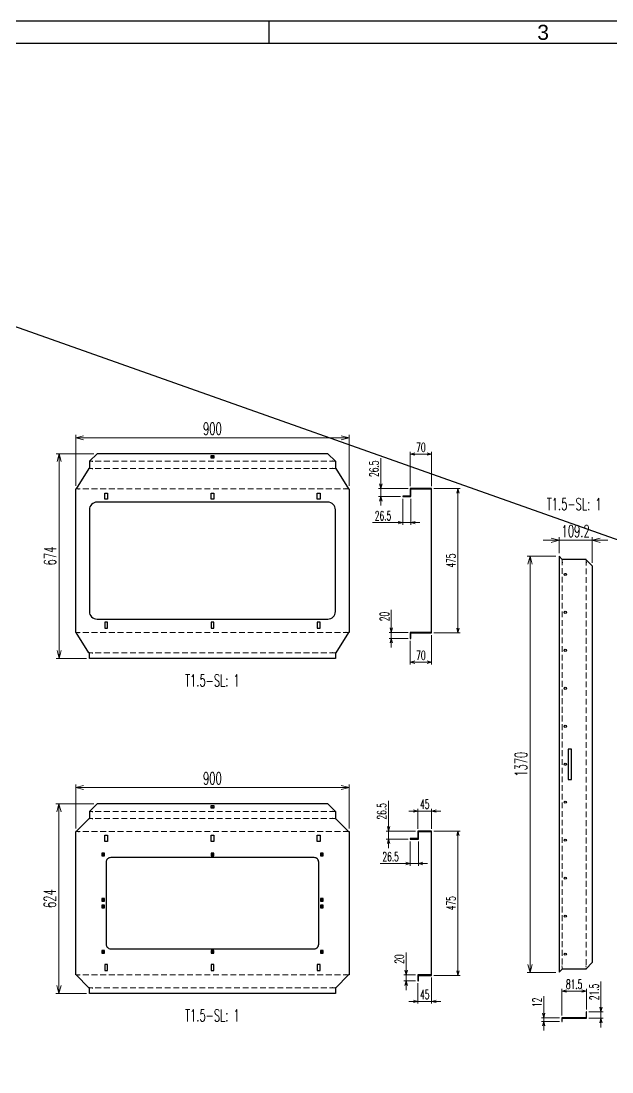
# Model space of a CAD drawing. Header units: millimetres. Extents: x -28296 to 1159, y -35880 to -26991.
# Drawn here: x -18068 to -16122, y -34133 to -30673 of the extents above; entities that cross this region are included whole.
import ezdxf
from ezdxf.enums import TextEntityAlignment as Align

# ---------------------------------------------------------------- set-up
doc = ezdxf.new("R2010")
doc.units = ezdxf.units.MM
doc.header["$LTSCALE"] = 3
doc.linetypes.add('HIDDEN', pattern=[9.525, 6.35, -3.175])
doc.layers.add('@.DM. KÍCH THƯỚC', color=8, linetype='Continuous', lineweight=5, transparency=0.2)
for name, color, linetype in [('@.DM. NÉT CHÍNH', 7, 'Continuous'), ('@.TEXT', 7, 'Continuous'), ('@.VISIBLE', 7, 'Continuous')]:
    doc.layers.add(name, color=color, linetype=linetype)
doc.layers.add('@.DM. NÉT ĐỨT', color=8, linetype='HIDDEN', lineweight=9)
doc.styles.add('Ann_w01', font='romans.shx', dxfattribs={"width": 0.6, "bigfont": 'chineset.shx'})
doc.styles.add('Arial', font='arial.ttf')
doc.dimstyles.new('Dim 01_SC15', dxfattribs={"dimscale": 15, "dimtxt": 2, "dimasz": 1, "dimexe": 0.5, "dimexo": 0.5, "dimgap": 0.5, "dimtad": 1, "dimdec": 1, "dimzin": 12, "dimdsep": 46, "dimtxsty": 'Ann_w01', "dimblk": 'OPEN30', "dimcen": 1.5, "dimclrd": 6, "dimclre": 6, "dimclrt": 3, "dimazin": 3, "dimtm": 1e-09, "dimtfac": 1, "dimtdec": 1, "dimtmove": 0, "dimatfit": 3, "dimldrblk": 'OPEN30', "dimfxl": 1, "dimtolj": 1, "dimlwd": 20, "dimlwe": 20, "dimarcsym": 0})
doc.dimstyles.new('Dim 01_SC20', dxfattribs={"dimscale": 20, "dimtxt": 2, "dimasz": 1.3, "dimexe": 0.5, "dimexo": 0.5, "dimgap": 0.5, "dimtad": 1, "dimdec": 1, "dimzin": 12, "dimdsep": 46, "dimtxsty": 'Ann_w01', "dimblk": 'OPEN30', "dimcen": 1.5, "dimclrd": 6, "dimclre": 6, "dimclrt": 3, "dimadec": 1, "dimazin": 3, "dimtm": 1e-09, "dimtfac": 1, "dimtdec": 1, "dimtix": 1, "dimtmove": 0, "dimatfit": 3, "dimldrblk": 'OPEN30', "dimfxl": 1, "dimtolj": 1, "dimlwd": 20, "dimlwe": 20, "dimarcsym": 0})

# ---------------------------------------------------------------- blocks, each defined once
blk = doc.blocks.new('_Open30')
at = {"color": 0, "linetype": 'ByBlock', "lineweight": -2}
for p, q in [((-1, 0.27), (0, 0)), ((0, 0), (-1, -0.27)), ((0, 0), (-1, 0))]:
    blk.add_line(p, q, dxfattribs=at)
blk = doc.blocks.new('*D1998')
at = {"layer": '@.DM. KÍCH THƯỚC', "color": 6, "lineweight": 20, "transparency": 16777216}
for p, q in [((-16708.3, -33340.1), (-16621.6, -33340.1)), ((-16629.1, -33355.1), (-16629.1, -33800.1)), ((-16708.3, -33815.1), (-16621.6, -33815.1))]:
    blk.add_line(p, q, dxfattribs=at)
at = {"layer": 'Defpoints', "color": 0, "transparency": 16777216}
for p in [(-16715.8, -33340.1), (-16715.8, -33815.1), (-16629.1, -33815.1)]:
    blk.add_point(p, dxfattribs=at)
at = {"layer": '@.DM. KÍCH THƯỚC', "color": 6, "lineweight": 20, "transparency": 16777216, "xscale": 15, "yscale": 15, "zscale": 15}
for p, rotation in [((-16629.1, -33340.1), 90), ((-16629.1, -33815.1), 270)]:
    blk.add_blockref('_Open30', p, dxfattribs=dict(at, rotation=rotation))
at = {"layer": '@.DM. KÍCH THƯỚC', "color": 3, "transparency": 16777216, "insert": (-16651.6, -33577.6), "char_height": 30, "attachment_point": 5, "rotation": 90, "style": 'Ann_w01'}
blk.add_mtext('\\A1;475', dxfattribs=at)
blk = doc.blocks.new('*D1999')
at = {"layer": '@.DM. KÍCH THƯỚC', "color": 6, "lineweight": 20, "transparency": 16777216}
for p, q in [((-16708.3, -32212.4), (-16621.6, -32212.4)), ((-16629.1, -32227.4), (-16629.1, -32672.4)), ((-16708.3, -32687.4), (-16621.6, -32687.4))]:
    blk.add_line(p, q, dxfattribs=at)
at = {"layer": 'Defpoints', "color": 0, "transparency": 16777216}
for p in [(-16715.8, -32212.4), (-16715.8, -32687.4), (-16629.1, -32687.4)]:
    blk.add_point(p, dxfattribs=at)
at = {"layer": '@.DM. KÍCH THƯỚC', "color": 6, "lineweight": 20, "transparency": 16777216, "xscale": 15, "yscale": 15, "zscale": 15}
for p, rotation in [((-16629.1, -32212.4), 90), ((-16629.1, -32687.4), 270)]:
    blk.add_blockref('_Open30', p, dxfattribs=dict(at, rotation=rotation))
at = {"layer": '@.DM. KÍCH THƯỚC', "color": 3, "transparency": 16777216, "insert": (-16651.6, -32449.9), "char_height": 30, "attachment_point": 5, "rotation": 90, "style": 'Ann_w01'}
blk.add_mtext('\\A1;475', dxfattribs=at)
blk = doc.blocks.new('*D2024')
at = {"layer": '@.VISIBLE', "color": 6, "lineweight": 20, "transparency": 16777216}
for p, q in [((-17887.5, -32203.7), (-17887.5, -32035.6)), ((-16987.5, -32203.7), (-16987.5, -32035.6)), ((-17861.5, -32045.6), (-17013.5, -32045.6))]:
    blk.add_line(p, q, dxfattribs=at)
at = {"layer": 'Defpoints', "color": 0, "transparency": 16777216}
for p in [(-16987.5, -32045.6), (-17887.5, -32213.7), (-16987.5, -32213.7)]:
    blk.add_point(p, dxfattribs=at)
at = {"layer": '@.VISIBLE', "color": 6, "lineweight": 20, "transparency": 16777216, "xscale": 26, "yscale": 26, "zscale": 26, "rotation": 180}
blk.add_blockref('_Open30', (-17887.5, -32045.6), dxfattribs=at)
at = {"layer": '@.VISIBLE', "color": 6, "lineweight": 20, "transparency": 16777216, "xscale": 26, "yscale": 26, "zscale": 26}
blk.add_blockref('_Open30', (-16987.5, -32045.6), dxfattribs=at)
at = {"layer": '@.VISIBLE', "color": 3, "transparency": 16777216, "insert": (-17437.5, -32015.6), "char_height": 40, "attachment_point": 5, "style": 'Ann_w01'}
blk.add_mtext('\\A1;900', dxfattribs=at)
blk = doc.blocks.new('*D2036')
at = {"layer": '@.DM. KÍCH THƯỚC', "color": 6, "lineweight": 20, "transparency": 16777216}
for p, q in [((-16346.5, -33939.8), (-16346.5, -33883.2)), ((-16294.5, -33954.8), (-16354, -33954.8)), ((-16294.5, -33966.8), (-16354, -33966.8)), ((-16346.5, -33966.8), (-16346.5, -33954.8)), ((-16346.5, -33981.8), (-16346.5, -33996.8))]:
    blk.add_line(p, q, dxfattribs=at)
at = {"layer": 'Defpoints', "color": 0, "transparency": 16777216}
for p in [(-16346.5, -33954.8), (-16287, -33954.8), (-16287, -33966.8)]:
    blk.add_point(p, dxfattribs=at)
at = {"layer": '@.DM. KÍCH THƯỚC', "color": 6, "lineweight": 20, "transparency": 16777216, "xscale": 15, "yscale": 15, "zscale": 15}
for p, rotation in [((-16346.5, -33954.8), 270), ((-16346.5, -33966.8), 90)]:
    blk.add_blockref('_Open30', p, dxfattribs=dict(at, rotation=rotation))
at = {"layer": '@.DM. KÍCH THƯỚC', "color": 3, "transparency": 16777216, "insert": (-16369, -33904), "char_height": 30, "attachment_point": 5, "rotation": 90, "style": 'Ann_w01'}
blk.add_mtext('\\A1;12', dxfattribs=at)
blk = doc.blocks.new('*D2037')
at = {"layer": '@.DM. KÍCH THƯỚC', "color": 6, "lineweight": 20, "transparency": 16777216}
for p, q in [((-16158, -33919.8), (-16158, -33834.9)), ((-16198, -33934.8), (-16150.5, -33934.8)), ((-16158, -33956.3), (-16158, -33934.8)), ((-16198, -33956.3), (-16150.5, -33956.3)), ((-16158, -33971.3), (-16158, -33986.3))]:
    blk.add_line(p, q, dxfattribs=at)
at = {"layer": 'Defpoints', "color": 0, "transparency": 16777216}
for p in [(-16205.5, -33934.8), (-16158, -33934.8), (-16205.5, -33956.3)]:
    blk.add_point(p, dxfattribs=at)
at = {"layer": '@.DM. KÍCH THƯỚC', "color": 6, "lineweight": 20, "transparency": 16777216, "xscale": 15, "yscale": 15, "zscale": 15}
for p, rotation in [((-16158, -33934.8), 270), ((-16158, -33956.3), 90)]:
    blk.add_blockref('_Open30', p, dxfattribs=dict(at, rotation=rotation))
at = {"layer": '@.DM. KÍCH THƯỚC', "color": 3, "transparency": 16777216, "insert": (-16180.5, -33869.8), "char_height": 30, "attachment_point": 5, "rotation": 90, "style": 'Ann_w01'}
blk.add_mtext('\\A1;21.5', dxfattribs=at)
blk = doc.blocks.new('*D2038')
at = {"layer": '@.DM. KÍCH THƯỚC', "color": 6, "lineweight": 20, "transparency": 16777216}
for p, q in [((-16287, -33947.3), (-16287, -33859.3)), ((-16272, -33866.8), (-16220.5, -33866.8)), ((-16205.5, -33927.3), (-16205.5, -33859.3))]:
    blk.add_line(p, q, dxfattribs=at)
at = {"layer": 'Defpoints', "color": 0, "transparency": 16777216}
for p in [(-16205.5, -33866.8), (-16205.5, -33934.8), (-16287, -33954.8)]:
    blk.add_point(p, dxfattribs=at)
at = {"layer": '@.DM. KÍCH THƯỚC', "color": 6, "lineweight": 20, "transparency": 16777216, "xscale": 15, "yscale": 15, "zscale": 15, "rotation": 180}
blk.add_blockref('_Open30', (-16287, -33866.8), dxfattribs=at)
at = {"layer": '@.DM. KÍCH THƯỚC', "color": 6, "lineweight": 20, "transparency": 16777216, "xscale": 15, "yscale": 15, "zscale": 15}
blk.add_blockref('_Open30', (-16205.5, -33866.8), dxfattribs=at)
at = {"layer": '@.DM. KÍCH THƯỚC', "color": 3, "transparency": 16777216, "insert": (-16246.3, -33844.3), "char_height": 30, "attachment_point": 5, "style": 'Ann_w01'}
blk.add_mtext('\\A1;81.5', dxfattribs=at)
blk = doc.blocks.new('Lo chu nhat')
at = {"layer": '@.VISIBLE', "color": 6}
blk.add_lwpolyline([(-10, -4.5), (10, -4.5), (10, 4.5), (-10, 4.5)], close=True, dxfattribs=at)
blk = doc.blocks.new('*D2083')
at = {"layer": '@.DM. KÍCH THƯỚC', "color": 6, "lineweight": 20, "transparency": 16777216}
for p, q in [((-16785.8, -32204.9), (-16785.8, -32091.6)), ((-16770.8, -32099.1), (-16730.8, -32099.1)), ((-16715.8, -32204.9), (-16715.8, -32091.6))]:
    blk.add_line(p, q, dxfattribs=at)
at = {"layer": 'Defpoints', "color": 0, "transparency": 16777216}
for p in [(-16715.8, -32099.1), (-16785.8, -32212.4), (-16715.8, -32212.4)]:
    blk.add_point(p, dxfattribs=at)
at = {"layer": '@.DM. KÍCH THƯỚC', "color": 6, "lineweight": 20, "transparency": 16777216, "xscale": 15, "yscale": 15, "zscale": 15, "rotation": 180}
blk.add_blockref('_Open30', (-16785.8, -32099.1), dxfattribs=at)
at = {"layer": '@.DM. KÍCH THƯỚC', "color": 6, "lineweight": 20, "transparency": 16777216, "xscale": 15, "yscale": 15, "zscale": 15}
blk.add_blockref('_Open30', (-16715.8, -32099.1), dxfattribs=at)
at = {"layer": '@.DM. KÍCH THƯỚC', "color": 3, "transparency": 16777216, "insert": (-16750.8, -32076.6), "char_height": 30, "attachment_point": 5, "style": 'Ann_w01'}
blk.add_mtext('\\A1;70', dxfattribs=at)
blk = doc.blocks.new('*D2084')
at = {"layer": '@.DM. KÍCH THƯỚC', "color": 6, "lineweight": 20, "transparency": 16777216}
for p, q in [((-16810.8, -32246.4), (-16810.8, -32332.2)), ((-16784.3, -32246.4), (-16784.3, -32332.2)), ((-16825.8, -32324.7), (-16910.6, -32324.7)), ((-16784.3, -32324.7), (-16810.8, -32324.7)), ((-16769.3, -32324.7), (-16754.3, -32324.7))]:
    blk.add_line(p, q, dxfattribs=at)
at = {"layer": 'Defpoints', "color": 0, "transparency": 16777216}
for p in [(-16810.8, -32238.9), (-16784.3, -32238.9), (-16810.8, -32324.7)]:
    blk.add_point(p, dxfattribs=at)
at = {"layer": '@.DM. KÍCH THƯỚC', "color": 6, "lineweight": 20, "transparency": 16777216, "xscale": 15, "yscale": 15, "zscale": 15}
blk.add_blockref('_Open30', (-16810.8, -32324.7), dxfattribs=at)
at = {"layer": '@.DM. KÍCH THƯỚC', "color": 6, "lineweight": 20, "transparency": 16777216, "xscale": 15, "yscale": 15, "zscale": 15, "rotation": 180}
blk.add_blockref('_Open30', (-16784.3, -32324.7), dxfattribs=at)
at = {"layer": '@.DM. KÍCH THƯỚC', "color": 3, "transparency": 16777216, "insert": (-16875.7, -32302.2), "char_height": 30, "attachment_point": 5, "style": 'Ann_w01'}
blk.add_mtext('\\A1;26.5', dxfattribs=at)
blk = doc.blocks.new('*D2085')
at = {"layer": '@.DM. KÍCH THƯỚC', "color": 6, "lineweight": 20, "transparency": 16777216}
for p, q in [((-16883, -32197.4), (-16883, -32112.6)), ((-16793.3, -32212.4), (-16890.5, -32212.4)), ((-16818.3, -32238.9), (-16890.5, -32238.9)), ((-16883, -32238.9), (-16883, -32212.4)), ((-16883, -32253.9), (-16883, -32268.9))]:
    blk.add_line(p, q, dxfattribs=at)
at = {"layer": 'Defpoints', "color": 0, "transparency": 16777216}
for p in [(-16883, -32212.4), (-16810.8, -32238.9), (-16785.8, -32212.4)]:
    blk.add_point(p, dxfattribs=at)
at = {"layer": '@.DM. KÍCH THƯỚC', "color": 6, "lineweight": 20, "transparency": 16777216, "xscale": 15, "yscale": 15, "zscale": 15}
for p, rotation in [((-16883, -32212.4), 270), ((-16883, -32238.9), 90)]:
    blk.add_blockref('_Open30', p, dxfattribs=dict(at, rotation=rotation))
at = {"layer": '@.DM. KÍCH THƯỚC', "color": 3, "transparency": 16777216, "insert": (-16905.5, -32147.5), "char_height": 30, "attachment_point": 5, "rotation": 90, "style": 'Ann_w01'}
blk.add_mtext('\\A1;26.5', dxfattribs=at)
blk = doc.blocks.new('*D2086')
at = {"layer": '@.DM. KÍCH THƯỚC', "color": 6, "lineweight": 20, "transparency": 16777216}
for p, q in [((-16775.8, -33274.2), (-16790.8, -33274.2)), ((-16760.8, -33332.6), (-16760.8, -33266.7)), ((-16760.8, -33274.2), (-16715.8, -33274.2)), ((-16715.8, -33332.6), (-16715.8, -33266.7)), ((-16700.8, -33274.2), (-16685.8, -33274.2))]:
    blk.add_line(p, q, dxfattribs=at)
at = {"layer": 'Defpoints', "color": 0, "transparency": 16777216}
for p in [(-16715.8, -33274.2), (-16760.8, -33340.1), (-16715.8, -33340.1)]:
    blk.add_point(p, dxfattribs=at)
at = {"layer": '@.DM. KÍCH THƯỚC', "color": 6, "lineweight": 20, "transparency": 16777216, "xscale": 15, "yscale": 15, "zscale": 15}
blk.add_blockref('_Open30', (-16760.8, -33274.2), dxfattribs=at)
at = {"layer": '@.DM. KÍCH THƯỚC', "color": 6, "lineweight": 20, "transparency": 16777216, "xscale": 15, "yscale": 15, "zscale": 15, "rotation": 180}
blk.add_blockref('_Open30', (-16715.8, -33274.2), dxfattribs=at)
at = {"layer": '@.DM. KÍCH THƯỚC', "color": 3, "transparency": 16777216, "insert": (-16738.3, -33251.7), "char_height": 30, "attachment_point": 5, "style": 'Ann_w01'}
blk.add_mtext('\\A1;45', dxfattribs=at)
blk = doc.blocks.new('*D2087')
at = {"layer": '@.DM. KÍCH THƯỚC', "color": 6, "lineweight": 20, "transparency": 16777216}
for p, q in [((-16785.8, -33374.1), (-16785.8, -33454.4)), ((-16759.3, -33374.1), (-16759.3, -33454.4)), ((-16800.8, -33446.9), (-16885.6, -33446.9)), ((-16759.3, -33446.9), (-16785.8, -33446.9)), ((-16744.3, -33446.9), (-16729.3, -33446.9))]:
    blk.add_line(p, q, dxfattribs=at)
at = {"layer": 'Defpoints', "color": 0, "transparency": 16777216}
for p in [(-16785.8, -33366.6), (-16759.3, -33366.6), (-16785.8, -33446.9)]:
    blk.add_point(p, dxfattribs=at)
at = {"layer": '@.DM. KÍCH THƯỚC', "color": 6, "lineweight": 20, "transparency": 16777216, "xscale": 15, "yscale": 15, "zscale": 15}
blk.add_blockref('_Open30', (-16785.8, -33446.9), dxfattribs=at)
at = {"layer": '@.DM. KÍCH THƯỚC', "color": 6, "lineweight": 20, "transparency": 16777216, "xscale": 15, "yscale": 15, "zscale": 15, "rotation": 180}
blk.add_blockref('_Open30', (-16759.3, -33446.9), dxfattribs=at)
at = {"layer": '@.DM. KÍCH THƯỚC', "color": 3, "transparency": 16777216, "insert": (-16850.7, -33424.4), "char_height": 30, "attachment_point": 5, "style": 'Ann_w01'}
blk.add_mtext('\\A1;26.5', dxfattribs=at)
blk = doc.blocks.new('*D2088')
at = {"layer": '@.DM. KÍCH THƯỚC', "color": 6, "lineweight": 20, "transparency": 16777216}
for p, q in [((-16857.3, -33325.1), (-16857.3, -33240.2)), ((-16768.3, -33340.1), (-16864.8, -33340.1)), ((-16857.3, -33366.6), (-16857.3, -33340.1)), ((-16793.3, -33366.6), (-16864.8, -33366.6)), ((-16857.3, -33381.6), (-16857.3, -33396.6))]:
    blk.add_line(p, q, dxfattribs=at)
at = {"layer": 'Defpoints', "color": 0, "transparency": 16777216}
for p in [(-16857.3, -33340.1), (-16760.8, -33340.1), (-16785.8, -33366.6)]:
    blk.add_point(p, dxfattribs=at)
at = {"layer": '@.DM. KÍCH THƯỚC', "color": 6, "lineweight": 20, "transparency": 16777216, "xscale": 15, "yscale": 15, "zscale": 15}
for p, rotation in [((-16857.3, -33340.1), 270), ((-16857.3, -33366.6), 90)]:
    blk.add_blockref('_Open30', p, dxfattribs=dict(at, rotation=rotation))
at = {"layer": '@.DM. KÍCH THƯỚC', "color": 3, "transparency": 16777216, "insert": (-16879.8, -33275.2), "char_height": 30, "attachment_point": 5, "rotation": 90, "style": 'Ann_w01'}
blk.add_mtext('\\A1;26.5', dxfattribs=at)
blk = doc.blocks.new('*D2089')
at = {"layer": '@.DM. KÍCH THƯỚC', "color": 6, "lineweight": 20, "transparency": 16777216}
for p, q in [((-16715.8, -33822.6), (-16715.8, -33908.3)), ((-16760.8, -33841.1), (-16760.8, -33908.3)), ((-16775.8, -33900.8), (-16790.8, -33900.8)), ((-16760.8, -33900.8), (-16715.8, -33900.8)), ((-16700.8, -33900.8), (-16685.8, -33900.8))]:
    blk.add_line(p, q, dxfattribs=at)
at = {"layer": 'Defpoints', "color": 0, "transparency": 16777216}
for p in [(-16760.8, -33833.6), (-16715.8, -33815.1), (-16715.8, -33900.8)]:
    blk.add_point(p, dxfattribs=at)
at = {"layer": '@.DM. KÍCH THƯỚC', "color": 6, "lineweight": 20, "transparency": 16777216, "xscale": 15, "yscale": 15, "zscale": 15}
blk.add_blockref('_Open30', (-16760.8, -33900.8), dxfattribs=at)
at = {"layer": '@.DM. KÍCH THƯỚC', "color": 6, "lineweight": 20, "transparency": 16777216, "xscale": 15, "yscale": 15, "zscale": 15, "rotation": 180}
blk.add_blockref('_Open30', (-16715.8, -33900.8), dxfattribs=at)
at = {"layer": '@.DM. KÍCH THƯỚC', "color": 3, "transparency": 16777216, "insert": (-16738.3, -33878.3), "char_height": 30, "attachment_point": 5, "style": 'Ann_w01'}
blk.add_mtext('\\A1;45', dxfattribs=at)
blk = doc.blocks.new('*D2090')
at = {"layer": '@.DM. KÍCH THƯỚC', "color": 6, "lineweight": 20, "transparency": 16777216}
for p, q in [((-16799.4, -33798.6), (-16799.4, -33739.5)), ((-16768.3, -33813.6), (-16806.9, -33813.6)), ((-16768.3, -33833.6), (-16806.9, -33833.6)), ((-16799.4, -33833.6), (-16799.4, -33813.6)), ((-16799.4, -33848.6), (-16799.4, -33863.6))]:
    blk.add_line(p, q, dxfattribs=at)
at = {"layer": 'Defpoints', "color": 0, "transparency": 16777216}
for p in [(-16799.4, -33813.6), (-16760.8, -33813.6), (-16760.8, -33833.6)]:
    blk.add_point(p, dxfattribs=at)
at = {"layer": '@.DM. KÍCH THƯỚC', "color": 6, "lineweight": 20, "transparency": 16777216, "xscale": 15, "yscale": 15, "zscale": 15}
for p, rotation in [((-16799.4, -33813.6), 270), ((-16799.4, -33833.6), 90)]:
    blk.add_blockref('_Open30', p, dxfattribs=dict(at, rotation=rotation))
at = {"layer": '@.DM. KÍCH THƯỚC', "color": 3, "transparency": 16777216, "insert": (-16821.9, -33761.5), "char_height": 30, "attachment_point": 5, "rotation": 90, "style": 'Ann_w01'}
blk.add_mtext('\\A1;20', dxfattribs=at)
blk = doc.blocks.new('*D2091')
at = {"layer": '@.DM. KÍCH THƯỚC', "color": 6, "lineweight": 20, "transparency": 16777216}
for p, q in [((-16715.8, -32694.9), (-16715.8, -32791.7)), ((-16785.8, -32713.4), (-16785.8, -32791.7)), ((-16770.8, -32784.2), (-16730.8, -32784.2))]:
    blk.add_line(p, q, dxfattribs=at)
at = {"layer": 'Defpoints', "color": 0, "transparency": 16777216}
for p in [(-16715.8, -32687.4), (-16785.8, -32705.9), (-16715.8, -32784.2)]:
    blk.add_point(p, dxfattribs=at)
at = {"layer": '@.DM. KÍCH THƯỚC', "color": 6, "lineweight": 20, "transparency": 16777216, "xscale": 15, "yscale": 15, "zscale": 15, "rotation": 180}
blk.add_blockref('_Open30', (-16785.8, -32784.2), dxfattribs=at)
at = {"layer": '@.DM. KÍCH THƯỚC', "color": 6, "lineweight": 20, "transparency": 16777216, "xscale": 15, "yscale": 15, "zscale": 15}
blk.add_blockref('_Open30', (-16715.8, -32784.2), dxfattribs=at)
at = {"layer": '@.DM. KÍCH THƯỚC', "color": 3, "transparency": 16777216, "insert": (-16750.8, -32761.7), "char_height": 30, "attachment_point": 5, "style": 'Ann_w01'}
blk.add_mtext('\\A1;70', dxfattribs=at)
blk = doc.blocks.new('*D2092')
at = {"layer": '@.DM. KÍCH THƯỚC', "color": 6, "lineweight": 20, "transparency": 16777216}
for p, q in [((-16848.4, -32670.9), (-16848.4, -32611.8)), ((-16793.3, -32685.9), (-16855.9, -32685.9)), ((-16848.4, -32705.9), (-16848.4, -32685.9)), ((-16793.3, -32705.9), (-16855.9, -32705.9)), ((-16848.4, -32720.9), (-16848.4, -32735.9))]:
    blk.add_line(p, q, dxfattribs=at)
at = {"layer": 'Defpoints', "color": 0, "transparency": 16777216}
for p in [(-16848.4, -32685.9), (-16785.8, -32685.9), (-16785.8, -32705.9)]:
    blk.add_point(p, dxfattribs=at)
at = {"layer": '@.DM. KÍCH THƯỚC', "color": 6, "lineweight": 20, "transparency": 16777216, "xscale": 15, "yscale": 15, "zscale": 15}
for p, rotation in [((-16848.4, -32685.9), 270), ((-16848.4, -32705.9), 90)]:
    blk.add_blockref('_Open30', p, dxfattribs=dict(at, rotation=rotation))
at = {"layer": '@.DM. KÍCH THƯỚC', "color": 3, "transparency": 16777216, "insert": (-16870.9, -32633.9), "char_height": 30, "attachment_point": 5, "rotation": 90, "style": 'Ann_w01'}
blk.add_mtext('\\A1;20', dxfattribs=at)
blk = doc.blocks.new('Dau chan')
at = {"layer": '@.VISIBLE', "color": 1}
blk.add_line((-1, 0), (1, 0), dxfattribs=at)
blk = doc.blocks.new('Ecu vuong cai - Taro')
at = {"layer": '@.VISIBLE', "color": 2}
blk.add_lwpolyline([(-4.5, -4.5), (4.5, -4.5), (4.5, 4.5), (-4.5, 4.5)], close=True, dxfattribs=at)
blk.add_circle((0, 0), 2.7, dxfattribs=at)
blk = doc.blocks.new('*D2096')
at = {"layer": '@.VISIBLE', "color": 6, "lineweight": 20, "transparency": 16777216}
for p, q in [((-16306.1, -32435.2), (-16401.4, -32435.2)), ((-16391.4, -33779.2), (-16391.4, -32461.2)), ((-16306.1, -33805.2), (-16401.4, -33805.2))]:
    blk.add_line(p, q, dxfattribs=at)
at = {"layer": 'Defpoints', "color": 0, "transparency": 16777216}
for p in [(-16391.4, -32435.2), (-16296.1, -32435.2), (-16296.1, -33805.2)]:
    blk.add_point(p, dxfattribs=at)
at = {"layer": '@.VISIBLE', "color": 6, "lineweight": 20, "transparency": 16777216, "xscale": 26, "yscale": 26, "zscale": 26}
for p, rotation in [((-16391.4, -32435.2), 90), ((-16391.4, -33805.2), 270)]:
    blk.add_blockref('_Open30', p, dxfattribs=dict(at, rotation=rotation))
at = {"layer": '@.VISIBLE', "color": 3, "transparency": 16777216, "insert": (-16421.4, -33120.2), "char_height": 40, "attachment_point": 5, "rotation": 90, "style": 'Ann_w01'}
blk.add_mtext('\\A1;1370', dxfattribs=at)
blk = doc.blocks.new('*D2097')
at = {"layer": '@.VISIBLE', "color": 6, "lineweight": 20, "transparency": 16777216}
for p, q in [((-16322.1, -32382.7), (-16348.1, -32382.7)), ((-16296.1, -32425.2), (-16296.1, -32372.7)), ((-16186.9, -32382.7), (-16296.1, -32382.7)), ((-16186.9, -32457.2), (-16186.9, -32372.7)), ((-16160.9, -32382.7), (-16134.9, -32382.7))]:
    blk.add_line(p, q, dxfattribs=at)
at = {"layer": 'Defpoints', "color": 0, "transparency": 16777216}
for p in [(-16296.1, -32382.7), (-16296.1, -32435.2), (-16186.9, -32467.2)]:
    blk.add_point(p, dxfattribs=at)
at = {"layer": '@.VISIBLE', "color": 6, "lineweight": 20, "transparency": 16777216, "xscale": 26, "yscale": 26, "zscale": 26}
blk.add_blockref('_Open30', (-16296.1, -32382.7), dxfattribs=at)
at = {"layer": '@.VISIBLE', "color": 6, "lineweight": 20, "transparency": 16777216, "xscale": 26, "yscale": 26, "zscale": 26, "rotation": 180}
blk.add_blockref('_Open30', (-16186.9, -32382.7), dxfattribs=at)
at = {"layer": '@.VISIBLE', "color": 3, "transparency": 16777216, "insert": (-16241.5, -32352.7), "char_height": 40, "attachment_point": 5, "style": 'Ann_w01'}
blk.add_mtext('\\A1;109.2', dxfattribs=at)
blk = doc.blocks.new('*D2100')
at = {"layer": '@.VISIBLE', "color": 6, "lineweight": 20, "transparency": 16777216}
for p, q in [((-17827.5, -32097.8), (-17952, -32097.8)), ((-17942, -32123.8), (-17942, -32745.8)), ((-17852.5, -32771.8), (-17952, -32771.8))]:
    blk.add_line(p, q, dxfattribs=at)
at = {"layer": 'Defpoints', "color": 0, "transparency": 16777216}
for p in [(-17817.5, -32097.8), (-17942, -32771.8), (-17842.5, -32771.8)]:
    blk.add_point(p, dxfattribs=at)
at = {"layer": '@.VISIBLE', "color": 6, "lineweight": 20, "transparency": 16777216, "xscale": 26, "yscale": 26, "zscale": 26}
for p, rotation in [((-17942, -32097.8), 90), ((-17942, -32771.8), 270)]:
    blk.add_blockref('_Open30', p, dxfattribs=dict(at, rotation=rotation))
at = {"layer": '@.VISIBLE', "color": 3, "transparency": 16777216, "insert": (-17972, -32434.8), "char_height": 40, "attachment_point": 5, "rotation": 90, "style": 'Ann_w01'}
blk.add_mtext('\\A1;674', dxfattribs=at)
blk = doc.blocks.new('*D2101')
at = {"layer": '@.VISIBLE', "color": 6, "lineweight": 20, "transparency": 16777216}
for p, q in [((-17827.5, -33250.5), (-17952.7, -33250.5)), ((-17942.7, -33276.5), (-17942.7, -33848.5)), ((-17852.5, -33874.5), (-17952.7, -33874.5))]:
    blk.add_line(p, q, dxfattribs=at)
at = {"layer": 'Defpoints', "color": 0, "transparency": 16777216}
for p in [(-17817.5, -33250.5), (-17942.7, -33874.5), (-17842.5, -33874.5)]:
    blk.add_point(p, dxfattribs=at)
at = {"layer": '@.VISIBLE', "color": 6, "lineweight": 20, "transparency": 16777216, "xscale": 26, "yscale": 26, "zscale": 26}
for p, rotation in [((-17942.7, -33250.5), 90), ((-17942.7, -33874.5), 270)]:
    blk.add_blockref('_Open30', p, dxfattribs=dict(at, rotation=rotation))
at = {"layer": '@.VISIBLE', "color": 3, "transparency": 16777216, "insert": (-17972.7, -33562.5), "char_height": 40, "attachment_point": 5, "rotation": 90, "style": 'Ann_w01'}
blk.add_mtext('\\A1;624', dxfattribs=at)
blk = doc.blocks.new('*D2102')
at = {"layer": '@.VISIBLE', "color": 6, "lineweight": 20, "transparency": 16777216}
for p, q in [((-17887.5, -33331.4), (-17887.5, -33186.7)), ((-17861.5, -33196.7), (-17013.5, -33196.7)), ((-16987.5, -33331.4), (-16987.5, -33186.7))]:
    blk.add_line(p, q, dxfattribs=at)
at = {"layer": 'Defpoints', "color": 0, "transparency": 16777216}
for p in [(-16987.5, -33196.7), (-17887.5, -33341.4), (-16987.5, -33341.4)]:
    blk.add_point(p, dxfattribs=at)
at = {"layer": '@.VISIBLE', "color": 6, "lineweight": 20, "transparency": 16777216, "xscale": 26, "yscale": 26, "zscale": 26, "rotation": 180}
blk.add_blockref('_Open30', (-17887.5, -33196.7), dxfattribs=at)
at = {"layer": '@.VISIBLE', "color": 6, "lineweight": 20, "transparency": 16777216, "xscale": 26, "yscale": 26, "zscale": 26}
blk.add_blockref('_Open30', (-16987.5, -33196.7), dxfattribs=at)
at = {"layer": '@.VISIBLE', "color": 3, "transparency": 16777216, "insert": (-17437.5, -33166.7), "char_height": 40, "attachment_point": 5, "style": 'Ann_w01'}
blk.add_mtext('\\A1;900', dxfattribs=at)
blk = doc.blocks.new('KHUNG BAN VE (Made by Tung)')
at = {"layer": '@.VISIBLE', "color": 8}
blk.add_line((148.5, 207), (148.5, 210), dxfattribs=at)
for points in [[(0, 0), (297, 0), (297, 210), (0, 210)], [(3, 3), (294, 3), (294, 207), (3, 207)]]:
    blk.add_lwpolyline(points, close=True, dxfattribs=at)
at = {"layer": '@.TEXT', "color": 1, "style": 'Arial'}
blk.add_text('3', height=2, dxfattribs=at).set_placement((184.875, 208.5), align=Align.MIDDLE_CENTER)
for tag, height, p in [('DESIGNER_NAME', 2, (38, 15.5)), ('PROJECT_CODE', 2, (258.5, 15.5)), ('SCALE', 2, (289, 15.5)), ('APPROVED_NAME', 2, (38, 10.5)), ('CUSTOMER_NAME', 2, (258.5, 10.5)), ('PAGE', 2, (289, 10.5)), ('DRAWING_NAME', 4, (173, 8)), ('TOTAL', 2, (289, 5.5))]:
    blk.add_attdef(tag, text='', height=height, dxfattribs=at).set_placement(p, align=Align.MIDDLE_CENTER)

msp = doc.modelspace()

# ---------------------------------------------------------------- linework, layer by layer
at = {"layer": '@.DM. NÉT CHÍNH'}
for points in [[(-16987.5, -32213.74), (-16987.5, -32686.14), (-16989, -32686.14), (-17031, -32753.14), (-17032.5, -32753.14), (-17032.5, -32771.84), (-17842.5, -32771.84), (-17842.5, -32753.14), (-17844, -32753.14), (-17886, -32686.14), (-17887.5, -32686.14), (-17887.5, -32213.74)], [(-16715.79, -32212.44), (-16785.79, -32212.44), (-16785.79, -32237.44), (-16810.79, -32237.44), (-16810.79, -32238.94), (-16784.29, -32238.94), (-16784.29, -32213.94), (-16717.29, -32213.94)], [(-16717.29, -32213.94), (-16717.29, -32685.94), (-16785.79, -32685.94), (-16785.79, -32705.94), (-16784.29, -32705.94), (-16784.29, -32687.44), (-16715.79, -32687.44), (-16715.79, -32212.44)], [(-16296.15, -32435.19), (-16296.15, -33805.19)], [(-16186.95, -32467.19), (-16206.95, -32447.19), (-16206.95, -32445.69), (-16285.65, -32445.69), (-16296.15, -32435.19)], [(-16186.95, -32467.19), (-16186.95, -33773.19)], [(-16987.5, -33341.39), (-16987.5, -33813.79), (-16989, -33813.79), (-17031, -33855.79), (-17032.5, -33855.79), (-17032.5, -33874.49), (-17842.5, -33874.49), (-17842.5, -33855.79), (-17844, -33855.79), (-17886, -33813.79), (-17887.5, -33813.79), (-17887.5, -33341.39)], [(-16715.79, -33340.09), (-16760.79, -33340.09), (-16760.79, -33365.09), (-16785.79, -33365.09), (-16785.79, -33366.59), (-16759.29, -33366.59), (-16759.29, -33341.59), (-16717.29, -33341.59)], [(-16717.29, -33341.59), (-16717.29, -33813.59), (-16760.79, -33813.59), (-16760.79, -33833.59), (-16759.29, -33833.59), (-16759.29, -33815.09), (-16715.79, -33815.09), (-16715.79, -33340.09)], [(-16186.95, -33773.19), (-16206.95, -33793.19), (-16206.95, -33794.69), (-16285.65, -33794.69), (-16296.15, -33805.19)]]:
    msp.add_lwpolyline(points, dxfattribs=at)
for points in [[(-17817.5, -32642.44), (-17057.5, -32642.44, 0.4142136), (-17032.5, -32617.44), (-17032.5, -32282.44, 0.4142136), (-17057.5, -32257.44), (-17817.5, -32257.44, 0.4142136), (-17842.5, -32282.44), (-17842.5, -32617.44, 0.4142136)], [(-17772.5, -33727.59), (-17102.5, -33727.59, 0.4142136), (-17087.5, -33712.59), (-17087.5, -33442.59, 0.4142136), (-17102.5, -33427.59), (-17772.5, -33427.59, 0.4142136), (-17787.5, -33442.59), (-17787.5, -33712.59, 0.4142136)]]:
    msp.add_lwpolyline(points, format="xyb", close=True, dxfattribs=at)
for points in [[(-16255.55, -33070.19), (-16265.55, -33070.19), (-16265.55, -33170.19), (-16255.55, -33170.19)], [(-16207.05, -33934.77), (-16207.05, -33954.77), (-16287.05, -33954.77), (-16287.05, -33966.77), (-16285.55, -33966.77), (-16285.55, -33956.27), (-16205.55, -33956.27), (-16205.55, -33934.77)]]:
    msp.add_lwpolyline(points, close=True, dxfattribs=at)
for centre in [(-16275.55, -32495.19), (-16275.55, -32620.19), (-16275.55, -32745.19), (-16275.55, -32870.19), (-16275.55, -32995.19), (-16275.55, -33120.19), (-16275.55, -33245.19), (-16275.55, -33370.19), (-16275.55, -33495.19), (-16275.55, -33620.19), (-16275.55, -33745.19)]:
    msp.add_circle(centre, 3.5, dxfattribs=at)
at = {"layer": '@.DM. NÉT ĐỨT'}
msp.add_line((-16285.55, -32445.69), (-16285.55, -33794.69), dxfattribs=at)
for points in [[(-17032.5, -32122.94), (-17842.5, -32122.94)], [(-17032.5, -32146.64), (-17842.5, -32146.64)], [(-16987.5, -32213.84), (-17887.5, -32213.84)], [(-16207.05, -32447.19), (-16207.05, -33793.19)], [(-16987.5, -32686.04), (-17887.5, -32686.04)], [(-17032.5, -32753.24), (-17842.5, -32753.24)], [(-17032.5, -33275.59), (-17842.5, -33275.59)], [(-17032.5, -33299.29), (-17842.5, -33299.29)], [(-16987.5, -33341.49), (-17887.5, -33341.49)], [(-16987.5, -33813.69), (-17887.5, -33813.69)], [(-17032.5, -33855.89), (-17842.5, -33855.89)]]:
    msp.add_lwpolyline(points, dxfattribs=at)
at = {"layer": '@.VISIBLE'}
for p, q in [((-20932.38, -30673.43), (-6204.53, -35880.25)), ((-17817.5, -32097.84), (-17842.5, -32122.84)), ((-17057.5, -32097.84), (-17032.5, -32122.84)), ((-17817.5, -33250.49), (-17842.5, -33275.49)), ((-17057.5, -33250.49), (-17032.5, -33275.49))]:
    msp.add_line(p, q, dxfattribs=at)
for points in [[(-17057.5, -32097.84), (-17817.5, -32097.84)], [(-17842.5, -32122.84), (-17842.5, -32146.74), (-17844, -32146.74), (-17886, -32213.74), (-17887.5, -32213.74)], [(-17032.5, -32122.84), (-17032.5, -32146.74), (-17031, -32146.74), (-16989, -32213.74), (-16987.5, -32213.74)], [(-17842.5, -33275.49), (-17842.5, -33299.39), (-17844, -33299.39), (-17886, -33341.39), (-17887.5, -33341.39)], [(-17057.5, -33250.49), (-17817.5, -33250.49)], [(-17032.5, -33275.49), (-17032.5, -33299.39), (-17031, -33299.39), (-16989, -33341.39), (-16987.5, -33341.39)]]:
    msp.add_lwpolyline(points, dxfattribs=at)

# ---------------------------------------------------------------- block references
at = {"layer": '@.VISIBLE', "xscale": 24.79435096761154, "yscale": 24.79435096761154, "zscale": 24.79435096761154}
msp.add_blockref('KHUNG BAN VE (Made by Tung)', (-20932.38, -35880.25), dxfattribs=at)
at = {"layer": '@.VISIBLE', "xscale": -1}
for name, p in [('Ecu vuong cai - Taro', (-17437.5, -32107.84)), ('Dau chan', (-17042.5, -32122.94)), ('Dau chan', (-17042.5, -32146.64)), ('Dau chan', (-16997.5, -32213.84)), ('Dau chan', (-16997.5, -32686.04)), ('Dau chan', (-17042.5, -32753.24)), ('Ecu vuong cai - Taro', (-17437.5, -33260.49)), ('Dau chan', (-17042.5, -33275.59)), ('Dau chan', (-17042.5, -33299.29)), ('Dau chan', (-16997.5, -33341.49)), ('Dau chan', (-16997.5, -33813.69)), ('Dau chan', (-17042.5, -33855.89))]:
    msp.add_blockref(name, p, dxfattribs=at)
at = {"layer": '@.VISIBLE'}
for name, p in [('Dau chan', (-17832.5, -32122.94)), ('Dau chan', (-17832.5, -32146.64)), ('Dau chan', (-17877.5, -32213.84)), ('Dau chan', (-17877.5, -32686.04)), ('Dau chan', (-17832.5, -32753.24)), ('Dau chan', (-17832.5, -33275.59)), ('Dau chan', (-17832.5, -33299.29)), ('Dau chan', (-17877.5, -33341.49)), ('Ecu vuong cai - Taro', (-17797.5, -33417.59)), ('Ecu vuong cai - Taro', (-17437.5, -33417.59)), ('Ecu vuong cai - Taro', (-17077.5, -33417.59)), ('Ecu vuong cai - Taro', (-17797.5, -33566.59)), ('Ecu vuong cai - Taro', (-17797.5, -33588.59)), ('Ecu vuong cai - Taro', (-17077.5, -33566.59)), ('Ecu vuong cai - Taro', (-17077.5, -33588.59)), ('Ecu vuong cai - Taro', (-17797.5, -33737.59)), ('Ecu vuong cai - Taro', (-17437.5, -33737.59)), ('Ecu vuong cai - Taro', (-17077.5, -33737.59)), ('Dau chan', (-17877.5, -33813.69)), ('Dau chan', (-17832.5, -33855.89))]:
    msp.add_blockref(name, p, dxfattribs=at)
at = {"layer": '@.VISIBLE', "xscale": -1}
for name, p, rotation in [('Lo chu nhat', (-17787.5, -32237.44), 270), ('Lo chu nhat', (-17437.5, -32237.44), 270), ('Lo chu nhat', (-17087.5, -32237.44), 270), ('Dau chan', (-16285.55, -32455.69), 90), ('Dau chan', (-16207.05, -32455.69), 90), ('Lo chu nhat', (-17787.5, -33364.09), 270), ('Lo chu nhat', (-17437.5, -33364.09), 270), ('Lo chu nhat', (-17087.5, -33364.09), 270)]:
    msp.add_blockref(name, p, dxfattribs=dict(at, rotation=rotation))
at = {"layer": '@.VISIBLE'}
for name, p, rotation in [('Lo chu nhat', (-17787.5, -32662.44), 270), ('Lo chu nhat', (-17437.5, -32662.44), 270), ('Lo chu nhat', (-17087.5, -32662.44), 270), ('Lo chu nhat', (-17787.5, -33789.09), 270), ('Lo chu nhat', (-17437.5, -33789.09), 270), ('Lo chu nhat', (-17087.5, -33789.09), 270), ('Dau chan', (-16285.55, -33784.69), 90), ('Dau chan', (-16207.05, -33784.69), 90)]:
    msp.add_blockref(name, p, dxfattribs=dict(at, rotation=rotation))

# ---------------------------------------------------------------- texts
at = {"layer": '@.DM. NÉT CHÍNH', "color": 1, "style": 'Ann_w01', "width": 0.6}
for p in [(-16246.3, -32263.84), (-17437.5, -32844.37), (-17437.5, -33947.03)]:
    msp.add_text('T1.5-SL: 1', height=40, dxfattribs=at).set_placement(p, align=Align.MIDDLE_CENTER)

# ---------------------------------------------------------------- dimensions: what is measured, and where the dimension line sits
at = {"layer": '@.DM. KÍCH THƯỚC'}
for base, p1, p2, picture, middle in [((-16715.79, -32099.08), (-16785.79, -32212.44), (-16715.79, -32212.44), '*D2083', (-16750.79, -32076.58)), ((-16810.79, -32324.7), (-16784.29, -32238.94), (-16810.79, -32238.94), '*D2084', (-16875.72, -32302.2)), ((-16715.79, -32784.21), (-16785.79, -32705.94), (-16715.79, -32687.44), '*D2091', (-16750.79, -32761.71)), ((-16715.79, -33274.21), (-16760.79, -33340.09), (-16715.79, -33340.09), '*D2086', (-16738.29, -33251.71)), ((-16785.79, -33446.88), (-16759.29, -33366.59), (-16785.79, -33366.59), '*D2087', (-16850.72, -33424.38)), ((-16715.79, -33900.8), (-16760.79, -33833.59), (-16715.79, -33815.09), '*D2089', (-16738.29, -33878.3))]:
    dim = msp.add_linear_dim(base=base, p1=p1, p2=p2, dimstyle='Dim 01_SC15', dxfattribs=at)
    dim.commit()
    dim.dimension.update_dxf_attribs({"geometry": picture, "text_midpoint": middle})
for base, p1, p2, angle, picture, middle in [((-16883.02, -32212.44), (-16810.79, -32238.94), (-16785.79, -32212.44), 90, '*D2085', (-16905.52, -32147.51)), ((-16629.12, -32687.44), (-16715.79, -32212.44), (-16715.79, -32687.44), 270, '*D1999', (-16651.62, -32449.94)), ((-16848.43, -32685.94), (-16785.79, -32705.94), (-16785.79, -32685.94), 90, '*D2092', (-16870.93, -32633.87)), ((-16857.34, -33340.09), (-16785.79, -33366.59), (-16760.79, -33340.09), 90, '*D2088', (-16879.84, -33275.16)), ((-16629.12, -33815.09), (-16715.79, -33340.09), (-16715.79, -33815.09), 270, '*D1998', (-16651.62, -33577.59)), ((-16799.41, -33813.59), (-16760.79, -33833.59), (-16760.79, -33813.59), 90, '*D2090', (-16821.91, -33761.52)), ((-16157.99, -33934.77), (-16205.55, -33956.27), (-16205.55, -33934.77), 90, '*D2037', (-16180.49, -33869.84)), ((-16346.54, -33954.77), (-16287.05, -33966.77), (-16287.05, -33954.77), 90, '*D2036', (-16369.04, -33903.99))]:
    dim = msp.add_linear_dim(base=base, p1=p1, p2=p2, angle=angle, dimstyle='Dim 01_SC15', dxfattribs=at)
    dim.commit()
    dim.dimension.update_dxf_attribs({"geometry": picture, "text_midpoint": middle})
dim = msp.add_linear_dim(base=(-16205.55, -33866.83), p1=(-16287.05, -33954.77), p2=(-16205.55, -33934.77), dimstyle='Dim 01_SC15', dxfattribs=at)
dim.commit()
dim.dimension.update_dxf_attribs({"geometry": '*D2038', "text_midpoint": (-16246.3, -33866.83), "dimtype": 160})
at = {"layer": '@.VISIBLE'}
for base, p1, p2, picture, middle in [((-16987.5, -32045.58), (-17887.5, -32213.74), (-16987.5, -32213.74), '*D2024', (-17437.5, -32015.58)), ((-16987.5, -33196.73), (-17887.5, -33341.39), (-16987.5, -33341.39), '*D2102', (-17437.5, -33166.73))]:
    dim = msp.add_linear_dim(base=base, p1=p1, p2=p2, dimstyle='Dim 01_SC20', dxfattribs=at)
    dim.commit()
    dim.dimension.update_dxf_attribs({"geometry": picture, "text_midpoint": middle})
for base, p1, p2, angle, picture, middle in [((-17942.02, -32771.84), (-17817.5, -32097.84), (-17842.5, -32771.84), 90, '*D2100', (-17972.02, -32434.84)), ((-16296.15, -32382.7), (-16186.95, -32467.19), (-16296.15, -32435.19), 180, '*D2097', (-16241.55, -32352.7)), ((-16391.36, -32435.19), (-16296.15, -33805.19), (-16296.15, -32435.19), 90, '*D2096', (-16421.36, -33120.19)), ((-17942.69, -33874.49), (-17817.5, -33250.49), (-17842.5, -33874.49), 90, '*D2101', (-17972.69, -33562.49))]:
    dim = msp.add_linear_dim(base=base, p1=p1, p2=p2, angle=angle, dimstyle='Dim 01_SC20', dxfattribs=at)
    dim.commit()
    dim.dimension.update_dxf_attribs({"geometry": picture, "text_midpoint": middle})

doc.saveas('drawing.dxf')
